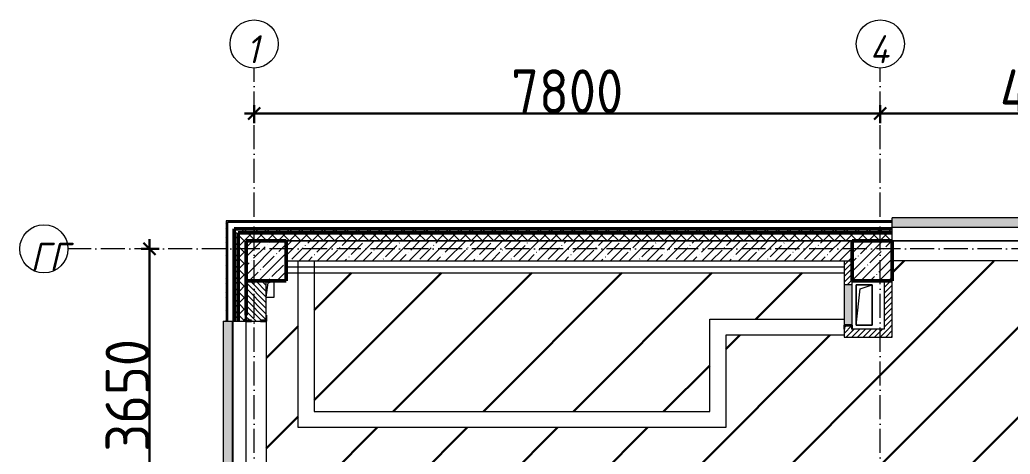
# Model space of a CAD drawing. Header units: millimetres. Extents: x -17017 to 628417, y -109036 to 199237.
# Drawn here: x 518241 to 530578, y -45441 to -40035 of the extents above; entities that cross this region are included whole.
import ezdxf

# ---------------------------------------------------------------- set-up
doc = ezdxf.new("R2010")
doc.units = ezdxf.units.MM
doc.linetypes.add('50_200_ШТРИХ_1Т_ш5_п1_п1_', pattern=[700, 500, -100, 0, -100])
for name, color, linetype, lineweight in [('A-____-____-DIMS', 7, 'Continuous', 9), ('A-DETL-____-OTLN-4', 7, 'Continuous', 18), ('A-FLOR-____-OTLN', 7, 'Continuous', 9), ('A-GENM-____-MCUT', 7, 'Continuous', 25), ('A-GENM-____-OTLN', 7, 'Continuous', 9), ('A-GENM-____-OTLN-1', 7, 'Continuous', 25), ('A-GLAZ-____-OTLN', 7, 'Continuous', 9), ('A-WALL-____-MCUT-1', 7, 'Continuous', 9), ('A-WALL-____-MCUT-2', 7, 'Continuous', 50), ('A-WALL-____-MCUT-3', 7, 'Continuous', 9), ('A-WALL-____-OTLN', 7, 'Continuous', 9), ('A-WALL-____-PATT-1', 7, 'Continuous', 9), ('A-WALL-FNSH-MCUT-1', 7, 'Continuous', 9), ('I-WALL-____-OTLN', 7, 'Continuous', 9), ('S-COLS-____-MCUT', 7, 'Continuous', 50), ('S-COLS-____-OTLN', 7, 'Continuous', 9), ('S-GRID-____-IDEN', 7, 'Continuous', 9), ('S-GRID-____-OTLN-1', 7, '50_200_ШТРИХ_1Т_ш5_п1_п1_', 9), ('стяжа', 7, 'Continuous', 30)]:
    doc.layers.add(name, color=color, linetype=linetype, lineweight=lineweight)
doc.layers.add('A-GLAZ-____-OTLN-1', color=7, linetype='Continuous', lineweight=9, true_color=0xc0c0c0)
doc.styles.add('ISOCPEUR_I', font='isocpeui.ttf', dxfattribs={"width": 0.9, "height": 2.5})
doc.styles.add('ISOCPEUR_I_9', font='isocpeui.ttf', dxfattribs={"width": 0.9, "height": 250})
doc.styles.add('СПДС', font='isocpeur.ttf', dxfattribs={"width": 0.9})
doc.dimstyles.new('ISO-2_5_0_9К_БОЛЬШОЙ_ОСИ', dxfattribs={"dimscale": 304.8, "dimtxt": 248.995294, "dimasz": 0.492126, "dimexe": 0.393701, "dimexo": 0, "dimgap": 0, "dimtad": 1, "dimdec": 0, "dimzin": 0, "dimdsep": 46, "dimtxsty": 'ISOCPEUR_I_9', "dimblk1": 'OBLIQUE', "dimblk2": 'OBLIQUE', "dimsah": 1, "dimcen": 0.09, "dimdle": 0.393701, "dimazin": 0, "dimtfac": 1, "dimtdec": 4, "dimtix": 1, "dimtmove": 0, "dimatfit": 3, "dimfxl": 1, "dimtvp": 1, "dimtolj": 1, "dimtzin": 0, "dimarcsym": 2})
pattern_1 = [(45, (523510.01, -90515.61), (-70.71068, 70.71068), []), (135, (523510.01, -90515.61), (-70.71068, -70.71068), [])]
pattern_2 = [(45, (523510.01, -90515.614), (-35.35534, 35.35534), [])]
pattern_3 = [(45, (523510.01, -90515.61), (-85.53659, 85.53659), []), (45, (523567.03, -90515.61), (-85.53659, 85.53659), [])]
pattern_4 = [(45, (239739.3, -3652.16), (-561.266, 561.266), [])]

# ---------------------------------------------------------------- blocks, each defined once
blk = doc.blocks.new('BSC_Колонна _Прямоугольная - 500х500-V45-АР1_План отверстий 3 этажа в осях 1-64_А-ГГ')
at = {"layer": 'S-COLS-____-OTLN'}
h = blk.add_hatch(dxfattribs=at)
h.set_pattern_fill('FP_82', color=256, style=0, pattern_type=2)
h.set_pattern_definition([(45, (2200, -47481.04), (-114.04925, 114.04925), []), (45, (2314.05, -47481.04), (-114.04925, 114.04925), [201.613, -40.323, 3.353, -36.97])])
h.paths.add_polyline_path([(-250, -250), (250, -250), (250, 250), (-250, 250)], flags=0)
at = {"layer": 'S-COLS-____-MCUT'}
for p, q in [((250, 250), (-250, 250)), ((-250, 250), (-250, -250)), ((250, -250), (250, 250)), ((-250, -250), (250, -250))]:
    blk.add_line(p, q, dxfattribs=at)
blk = doc.blocks.new('BSC_Колонна _Прямоугольная - 500х500-V46-АР1_План отверстий 3 этажа в осях 1-64_А-ГГ')
at = {"layer": 'S-COLS-____-OTLN'}
h = blk.add_hatch(dxfattribs=at)
h.set_pattern_fill('FP_83', color=256, style=0, pattern_type=2)
h.set_pattern_definition([(45, (-5350, -47481.04), (-114.04925, 114.04925), []), (45, (-5235.95, -47481.04), (-114.04925, 114.04925), [201.613, -40.323, 3.353, -36.97])])
h.paths.add_polyline_path([(-250, -250), (250, -250), (250, 250), (-250, 250)], flags=0)
at = {"layer": 'S-COLS-____-MCUT'}
for p, q in [((250, 250), (-250, 250)), ((-250, 250), (-250, -250)), ((250, -250), (250, 250)), ((-250, -250), (250, -250))]:
    blk.add_line(p, q, dxfattribs=at)
blk = doc.blocks.new('Фахверк_СКБ_Уголок - 250_2700-27497298-АР1_План отверстий 3 этажа в осях 1-64_А-ГГ')
at = {"layer": 'A-GENM-____-MCUT'}
for p, q in [((200, 181), (125, 181)), ((125, 181), (125, 106)), ((131, 106), (131, 175)), ((131, 175), (200, 175)), ((200, 175), (200, 181)), ((125, 106), (131, 106)), ((131, -6), (125, -6)), ((125, -6), (125, -81)), ((125, -81), (200, -81)), ((131, -75), (131, -6)), ((200, -75), (131, -75)), ((200, -81), (200, -75))]:
    blk.add_line(p, q, dxfattribs=at)
blk = doc.blocks.new('AR_Отверстие Ниша - Лючок-32404686-АР1_План отверстий 3 этажа в осях 1-64_А-ГГ')
at = {"layer": 'A-GLAZ-____-OTLN'}
blk.add_hatch(color=256, dxfattribs=at).paths.add_polyline_path([(250, -50), (250, 50), (-250, 50), (-250, -50)], flags=0)
for p, q in [((250, 50), (-250, 50)), ((-250, 50), (-250, -50)), ((-250, -50), (250, -50))]:
    blk.add_line(p, q, dxfattribs=at)
blk = doc.blocks.new('154_Фахверк_СКБ_Швеллер - Тип_100_3960_зеркало-29769493-АР1_План отверстий 3 этажа в осях 1-64_А-ГГ')
at = {"layer": 'A-GENM-____-MCUT'}
for p, q in [((175, 50), (125, 50)), ((125, 50), (125, -50)), ((128, 47), (175, 47)), ((128, -47), (128, 47)), ((175, 47), (175, 50)), ((125, -50), (175, -50)), ((175, -47), (128, -47)), ((175, -50), (175, -47))]:
    blk.add_line(p, q, dxfattribs=at)
blk = doc.blocks.new('AR_Отверстие прямоугольное _в плите_ - AR_Отверстие прямоугольное _в плите_-V172-АР1_План отверстий 3 этажа в осях 1-64_А-ГГ')
at = {"layer": 'A-GENM-____-OTLN'}
for p, q in [((100, 250), (-100, 250)), ((-100, 250), (-100, -250)), ((-50, 200), (100, 250)), ((100, -250), (100, 250)), ((-100, -250), (-50, 200)), ((-100, -250), (100, -250))]:
    blk.add_line(p, q, dxfattribs=at)
blk = doc.blocks.new('AR_Отверстие прямоугольное _в плите_ - AR_Отверстие прямоугольное _в плите_-V213-АР1_План отверстий 3 этажа в осях 1-64_А-ГГ')
at = {"layer": 'A-GENM-____-OTLN'}
for p, q in [((-50, -100), (-25, 75)), ((-25, 75), (50, 100)), ((50, -100), (50, 100)), ((-50, -100), (50, -100))]:
    blk.add_line(p, q, dxfattribs=at)
blk = doc.blocks.new('Отлив_СКБ - Отлив витража_120_НВФ-V216-АР1_План отверстий 3 этажа в осях 1-64_А-ГГ')
at = {"layer": 'A-GLAZ-____-OTLN-1'}
for points in [[(0, 2), (1800, 2), (1800, 120), (0, 120), (0, 63)], [(0, 0), (1800, 0), (1800, 2), (0, 2)]]:
    blk.add_hatch(color=256, dxfattribs=at).paths.add_polyline_path(points, flags=0)
at = {"layer": 'A-GLAZ-____-OTLN'}
for p, q in [((0, 83), (0, 120)), ((1800, 120), (0, 120)), ((0, 2), (1800, 2)), ((1800, 120), (1800, 83)), ((1800, 0), (0, 0))]:
    blk.add_line(p, q, dxfattribs=at)
blk = doc.blocks.new('Ось сетки - Круг_Ø6_00__ISO-2_5_0_9K_-25732049-АР1_План отверстий 3 этажа в осях 1-64_А-ГГ')
at = {"layer": 'S-GRID-____-IDEN'}
blk.add_circle((0, 0), 3, dxfattribs=at)
blk = doc.blocks.new('_Oblique')
at = {"color": 0, "linetype": 'ByBlock', "lineweight": -2}
blk.add_line((-0.5, -0.5), (0.5, 0.5), dxfattribs=at)
blk = doc.blocks.new('*D2936')
at = {"layer": 'A-____-____-DIMS', "color": 0, "lineweight": -2, "transparency": 16777216}
for p, q in [((280119, -43002), (280119, -39112)), ((280013, -39232), (280239, -39232)), ((280013, -42882), (280239, -42882))]:
    blk.add_line(p, q, dxfattribs=at)
at = {"layer": 'Defpoints', "color": 0, "transparency": 16777216}
for p in [(280013, -39232), (280119, -39232), (280013, -42882)]:
    blk.add_point(p, dxfattribs=at)
at = {"layer": 'A-____-____-DIMS', "color": 0, "lineweight": -2, "transparency": 16777216, "xscale": 150, "yscale": 150, "zscale": 150}
for p, rotation in [((280119, -39232), 90), ((280119, -42882), 270)]:
    blk.add_blockref('_Oblique', p, dxfattribs=dict(at, rotation=rotation))
at = {"layer": 'A-____-____-DIMS', "color": 0, "transparency": 16777216, "insert": (279845, -41057), "char_height": 548.6, "attachment_point": 5, "rotation": 90, "style": 'СПДС'}
blk.add_mtext('\\A1;3650', dxfattribs=at)
blk = doc.blocks.new('*D2960')
at = {"layer": 'A-____-____-DIMS', "color": 0, "lineweight": -2, "transparency": 16777216}
for p, q in [((281421, -37443), (281421, -37669)), ((289221, -37443), (289221, -37669)), ((281301, -37549), (289341, -37549))]:
    blk.add_line(p, q, dxfattribs=at)
at = {"layer": 'Defpoints', "color": 0, "transparency": 16777216}
for p in [(281421, -37443), (289221, -37443), (289221, -37549)]:
    blk.add_point(p, dxfattribs=at)
at = {"layer": 'A-____-____-DIMS', "color": 0, "lineweight": -2, "transparency": 16777216, "xscale": 150, "yscale": 150, "zscale": 150, "rotation": 180}
blk.add_blockref('_Oblique', (281421, -37549), dxfattribs=at)
at = {"layer": 'A-____-____-DIMS', "color": 0, "lineweight": -2, "transparency": 16777216, "xscale": 150, "yscale": 150, "zscale": 150}
blk.add_blockref('_Oblique', (289221, -37549), dxfattribs=at)
at = {"layer": 'A-____-____-DIMS', "color": 0, "transparency": 16777216, "insert": (285321, -37274), "char_height": 548.6, "attachment_point": 5, "style": 'СПДС'}
blk.add_mtext('\\A1;7800', dxfattribs=at)
blk = doc.blocks.new('*D2961')
at = {"layer": 'A-____-____-DIMS', "color": 0, "lineweight": -2, "transparency": 16777216}
for p, q in [((289221, -37443), (289221, -37669)), ((293621, -37443), (293621, -37669)), ((289101, -37549), (293741, -37549))]:
    blk.add_line(p, q, dxfattribs=at)
at = {"layer": 'Defpoints', "color": 0, "transparency": 16777216}
for p in [(289221, -37443), (293621, -37443), (293621, -37549)]:
    blk.add_point(p, dxfattribs=at)
at = {"layer": 'A-____-____-DIMS', "color": 0, "lineweight": -2, "transparency": 16777216, "xscale": 150, "yscale": 150, "zscale": 150, "rotation": 180}
blk.add_blockref('_Oblique', (289221, -37549), dxfattribs=at)
at = {"layer": 'A-____-____-DIMS', "color": 0, "lineweight": -2, "transparency": 16777216, "xscale": 150, "yscale": 150, "zscale": 150}
blk.add_blockref('_Oblique', (293621, -37549), dxfattribs=at)
at = {"layer": 'A-____-____-DIMS', "color": 0, "transparency": 16777216, "insert": (291421, -37274), "char_height": 548.6, "attachment_point": 5, "style": 'СПДС'}
blk.add_mtext('\\A1;4400', dxfattribs=at)
blk = doc.blocks.new('3эт')
at = {"layer": 'S-GRID-____-OTLN-1', "color": 251, "ltscale": 0.6, "true_color": 0x636466}
for p, q in [((281420.7, -91346.1), (281420.7, -36982.5)), ((289220.7, -91346.1), (289220.7, -36982.5)), ((310478.4, -39232.4), (279101.9, -39232.4))]:
    blk.add_line(p, q, dxfattribs=at)
at = {"layer": 'S-GRID-____-IDEN', "char_height": 350, "attachment_point": 1, "style": 'ISOCPEUR_I'}
for s, insert, width in [('\\fISOCPEUR|b0|i1|c204|p34|;\\W.9;1', (281322.9, -36573.7), 144.304), ('\\fISOCPEUR|b0|i1|c204|p34|;\\W.9;4', (289090, -36573.7), 223.671), ('ГГ', (278634.9, -39156.3), 404.05)]:
    blk.add_mtext(s, dxfattribs=dict(at, insert=insert, width=width))
at = {"layer": 'A-____-____-DIMS'}
for base, p1, p2, override, picture, middle in [((289220.7, -37548.7), (281420.7, -37442.6), (289220.7, -37442.6), {"dimtxt": 1.8, "dimpost": '<>', "dimtxsty": 'СПДС', "dimfxl": 7800}, '*D2960', (285320.7, -37274.4)), ((293620.7, -37548.7), (289220.7, -37442.6), (293620.7, -37442.6), {"dimtxt": 1.8, "dimpost": '<>', "dimtxsty": 'СПДС', "dimfxl": 4400}, '*D2961', (291420.7, -37274.4))]:
    dim = blk.add_linear_dim(base=base, p1=p1, p2=p2, dimstyle='ISO-2_5_0_9К_БОЛЬШОЙ_ОСИ', override=override, dxfattribs=at)
    dim.commit()
    dim.dimension.update_dxf_attribs({"geometry": picture, "text_midpoint": middle})
dim = blk.add_linear_dim(base=(280119.3, -39232.4), p1=(280013.2, -42882.4), p2=(280013.2, -39232.4), angle=90, dimstyle='ISO-2_5_0_9К_БОЛЬШОЙ_ОСИ', override={"dimtxt": 1.8, "dimpost": '<>', "dimtxsty": 'СПДС', "dimfxl": 3650}, dxfattribs=at)
dim.commit()
dim.dimension.update_dxf_attribs({"geometry": '*D2936', "text_midpoint": (279845, -41057.4)})

msp = doc.modelspace()

# ---------------------------------------------------------------- hatches: boundary and pattern name
at = {"layer": 'A-WALL-____-PATT-1'}
h = msp.add_hatch(dxfattribs=at)
h.set_pattern_fill('FP_3', color=256, style=0, pattern_type=2)
h.set_pattern_definition(pattern_3)
h.paths.add_polyline_path([(520830, -58455), (520830, -57435), (520810, -57435), (520810, -58455)], flags=0)
h.paths.add_polyline_path([(520810, -55635), (520830, -55635), (520830, -54510), (520810, -54510), (520810, -55380)], flags=0)
h.paths.add_polyline_path([(520830, -52710), (520830, -51585), (520810, -51585), (520810, -52710)], flags=0)
h.paths.add_polyline_path([(520830, -49785), (520830, -48585), (520810, -48585), (520810, -49785)], flags=0)
h.paths.add_polyline_path([(520830, -46785), (520830, -45585), (520810, -45585), (520810, -46785)], flags=0)
h.paths.add_polyline_path([(520830, -43785), (520830, -42535), (520810, -42535), (520810, -43785)], flags=0)
h = msp.add_hatch(dxfattribs=at)
h.set_pattern_fill('FP_3', color=256, style=0, pattern_type=2)
h.set_pattern_definition(pattern_3)
h.paths.add_polyline_path([(547290, -42555), (547290, -42535), (539110, -42535), (539110, -42555), (544706, -42555)], flags=0)
h.paths.add_polyline_path([(538110, -42555), (538110, -42535), (536910, -42535), (536910, -42555), (537636, -42555)], flags=0)
h.paths.add_polyline_path([(535110, -42555), (535110, -42535), (530910, -42535), (530910, -42555), (534101, -42555)], flags=0)
h.paths.add_polyline_path([(529110, -42555), (529110, -42535), (520830, -42535), (520830, -42555), (528799, -42555)], flags=0)
h = msp.add_hatch(dxfattribs=at)
h.set_pattern_fill('FP_1', color=256, style=0, pattern_type=2)
h.set_pattern_definition(pattern_1)
h.paths.add_polyline_path([(520960, -58285), (520960, -57435), (520910, -57435), (520910, -58285)], flags=0)
h.paths.add_polyline_path([(520910, -55635), (520960, -55635), (520960, -54510), (520910, -54510), (520910, -55380)], flags=0)
h.paths.add_polyline_path([(520960, -52710), (520960, -51585), (520910, -51585), (520910, -52710)], flags=0)
h.paths.add_polyline_path([(520910, -49785), (520960, -49785), (520960, -48585), (520910, -48585)], flags=0)
h.paths.add_polyline_path([(520960, -46785), (520960, -45585), (520910, -45585), (520910, -46785)], flags=0)
h.paths.add_polyline_path([(520960, -43785), (520960, -42635), (520910, -42635), (520910, -43785)], flags=0)
h = msp.add_hatch(dxfattribs=at)
h.set_pattern_fill('FP_1', color=256, style=0, pattern_type=2)
h.set_pattern_definition(pattern_1)
h.paths.add_polyline_path([(547290, -42685), (547290, -42635), (539110, -42635), (539110, -42685), (544706, -42685)], flags=0)
h.paths.add_polyline_path([(538110, -42685), (538110, -42635), (536910, -42635), (536910, -42685), (537636, -42685)], flags=0)
h.paths.add_polyline_path([(535110, -42685), (535110, -42635), (530910, -42635), (530910, -42685), (534101, -42685)], flags=0)
h.paths.add_polyline_path([(528799, -42685), (529110, -42685), (529110, -42635), (520960, -42635), (520960, -42685), (527031, -42685)], flags=0)
h = msp.add_hatch(dxfattribs=at)
h.set_pattern_fill('FP_1', color=256, style=0, pattern_type=2)
h.set_pattern_definition(pattern_1)
h.paths.add_polyline_path([(521060, -58285), (521060, -57510), (521054, -57510), (521054, -57435), (520960, -57435), (520960, -58285)], flags=0)
h.paths.add_polyline_path([(520960, -55635), (521054, -55635), (521054, -55560), (521060, -55560), (521060, -54585), (521054, -54585), (521054, -54510), (520960, -54510), (520960, -55380)], flags=0)
h.paths.add_polyline_path([(520960, -52710), (521054, -52710), (521054, -52635), (521060, -52635), (521060, -51660), (521054, -51660), (521054, -51585), (520960, -51585), (520960, -52704)], flags=0)
h.paths.add_polyline_path([(520960, -49785), (521054, -49785), (521054, -49710), (521060, -49710), (521060, -48660), (521054, -48660), (521054, -48585), (520960, -48585), (520960, -49779)], flags=0)
h.paths.add_polyline_path([(520960, -46785), (521060, -46785), (521060, -45660), (521054, -45660), (521054, -45585), (520960, -45585), (520960, -46780)], flags=0)
h.paths.add_polyline_path([(520960, -43785), (521054, -43785), (521054, -43710), (521060, -43710), (521060, -42685), (520960, -42685), (520960, -43340)], flags=0)
h = msp.add_hatch(dxfattribs=at)
h.set_pattern_fill('FP_1', color=256, style=0, pattern_type=2)
h.set_pattern_definition(pattern_1)
h.paths.add_polyline_path([(547210, -42785), (547290, -42785), (547290, -42685), (539110, -42685), (539110, -42785), (547160, -42785)], flags=0)
h.paths.add_polyline_path([(538110, -42785), (538110, -42685), (536910, -42685), (536910, -42779), (536985, -42779), (536985, -42785), (537636, -42785)], flags=0)
h.paths.add_polyline_path([(535035, -42785), (535035, -42779), (535110, -42779), (535110, -42685), (530910, -42685), (530910, -42779), (530985, -42779), (530985, -42785), (534101, -42785)], flags=0)
h.paths.add_polyline_path([(529110, -42785), (529110, -42685), (521060, -42685), (521060, -42785), (528799, -42785)], flags=0)
h = msp.add_hatch(dxfattribs=at)
h.set_pattern_fill('FP_38', color=256, style=0, pattern_type=2)
h.set_pattern_definition([(45, (523510, -90515.61), (-114.04925, 114.04925), []), (45, (523624.06, -90515.61), (-114.04925, 114.04925), [201.612, -40.322, 3.353, -36.97])])
h.paths.add_polyline_path([(528610, -43035), (528610, -42785), (521560, -42785), (521560, -43035), (527031, -43035)], flags=0)
h = msp.add_hatch(dxfattribs=at)
h.set_pattern_fill('FP_5', color=256, style=0, pattern_type=2)
h.set_pattern_definition(pattern_2)
h.paths.add_polyline_path([(528510, -43985), (528610, -43985), (528610, -43885), (528607, -43885), (528607, -43838), (528513, -43838), (528513, -43885), (528510, -43885)], flags=0)
h.paths.add_polyline_path([(528545, -43335), (528610, -43335), (528610, -43035), (528510, -43035), (528510, -43335)], flags=0)
h = msp.add_hatch(dxfattribs=at)
h.set_pattern_fill('FP_6', color=256, style=0, pattern_type=2)
h.set_pattern_definition([(135, (523510.01, -90515.614), (-35.35534, -35.35534), [])])
h.paths.add_polyline_path([(521310, -46285), (521310, -45591), (521241, -45591), (521241, -45585), (521129, -45585), (521129, -45591), (521060, -45591), (521060, -46285)], flags=0)
h.paths.add_polyline_path([(521241, -43785), (521241, -43779), (521310, -43779), (521310, -43285), (521060, -43285), (521060, -43779), (521129, -43779), (521129, -43785)], flags=0)
h = msp.add_hatch(dxfattribs=at)
h.set_pattern_fill('FP_5', color=256, style=0, pattern_type=2)
h.set_pattern_definition(pattern_2)
h.paths.add_polyline_path([(529110, -43885), (529110, -43285), (529010, -43285), (529010, -43885)], flags=0)
h = msp.add_hatch(dxfattribs=at)
h.set_pattern_fill('FP_5', color=256, style=0, pattern_type=2)
h.set_pattern_definition(pattern_2)
h.paths.add_polyline_path([(528610, -43985), (529110, -43985), (529110, -43885), (528610, -43885)], flags=0)
at = {"layer": 'стяжа'}
h = msp.add_hatch(dxfattribs=at)
h.set_pattern_fill('ANSI31', color=5, scale=250)
h.set_pattern_definition(pattern_4)
h.paths.add_polyline_path([(528360, -48935), (528860, -48935), (528860, -47085), (528510, -47085), (528510, -45885), (529110, -45885), (529110, -46285), (529110, -46785), (529110, -47085), (529110, -48935), (533410, -48935), (533410, -46885), (532660, -46885), (532660, -46785), (532660, -46285), (532760, -46285), (533110, -46285), (533610, -46285), (533610, -45391), (533479, -45391), (533479, -45385), (533404, -45385), (533404, -45379), (533404, -45310), (533410, -44825), (533410, -44425), (533410, -43685), (533404, -43685), (533404, -43610), (533410, -43285), (533110, -43285), (533110, -43035), (530985, -43035), (530985, -43041), (530910, -43041), (529110, -43035), (529110, -43285), (529110, -43985), (528510, -43985), (528510, -43960), (527035, -43960), (527035, -45110), (521710, -45110), (521710, -43185), (521560, -43185), (521560, -43285), (521410, -43285), (521410, -43485), (521316, -43696), (521316, -43785), (521310, -45585), (521316, -45585), (521316, -45660), (521312, -46085), (521410, -46085), (521410, -46285), (521560, -46285), (521560, -46785), (521310, -46785), (521310, -48585), (521316, -48585), (521316, -48660), (521310, -49710), (521316, -49710), (521316, -49785), (521310, -51585), (521316, -51585), (521316, -51660), (521310, -51785), (521560, -51785), (521560, -52285), (521411, -52285), (521410, -52285), (521410, -52485), (521316, -52626), (521316, -52710), (521310, -54510), (521316, -54510), (521316, -54585), (521310, -54785), (521560, -54785), (521560, -55285), (521410, -55285), (521410, -55485), (521316, -55555), (521316, -55635), (521310, -57435), (521316, -57435), (521316, -57585), (521410, -57585), (521410, -57785), (521560, -57785), (521560, -58285), (521310, -58285), (521310, -58560), (521316, -58560), (521316, -58635), (521310, -60435), (521316, -60435), (521316, -60510), (521314, -60935), (523660, -60935), (526210, -60935), (526710, -60935), (526964, -60935), (528160, -60935), (528206, -60935), (528206, -61035), (528360, -61035), (528360, -60935), (528206, -60935), (528360, -61035), (528360, -62060), (528360, -62810), (528460, -62810), (528460, -62935), (528360, -62935), (528360, -63285), (528460, -63285), (528910, -63285), (528573, -63397), (528460, -63785), (528610, -63785), (529110, -63785), (529110, -60391), (529041, -60391), (528991, -60385), (528979, -60385), (528904, -60385), (528904, -60379), (528904, -60310), (528910, -59185), (528910, -58685), (528904, -58685), (528904, -58610), (528910, -58285), (528610, -58285), (528460, -58285), (528460, -57359), (528454, -57359), (528454, -56911), (528460, -56785), (528910, -56785), (528910, -56560), (528904, -56560), (528904, -56485), (528904, -56410), (528910, -55660), (528904, -55660), (528904, -55585), (528904, -55510), (528910, -55285), (528610, -55285), (528610, -54785), (528910, -54785), (528910, -54460), (528904, -54460), (528904, -54385), (528904, -54379), (528904, -54310), (528910, -52585), (528904, -52585), (528904, -52510), (528910, -52285), (528610, -52285), (528360, -52285), (528360, -51710), (528360, -51260), (528360, -50685)])
h.paths.add_polyline_path([(528460, -60635), (528910, -60635), (528535, -60710), (528460, -61735)], flags=16)
h.paths.add_polyline_path([(524286, -57078), (525929, -57078), (525929, -55878), (524286, -55878)], flags=24)
h = msp.add_hatch(dxfattribs=at)
h.set_pattern_fill('ANSI31', color=5, scale=250)
h.set_pattern_definition(pattern_4)
h.paths.add_polyline_path([(526835, -43760), (528510, -43760), (528510, -43335), (528510, -43185), (521910, -43185), (521910, -44910), (526835, -44910)])
h.paths.add_polyline_path([(528360, -67135), (527160, -67135), (527160, -67635), (526660, -67635), (525135, -67135), (521310, -67135), (521310, -67629), (521310, -69685), (528910, -69685), (528910, -68385), (528360, -68385)])
h.paths.add_polyline_path([(523713, -69081), (525369, -69081), (525369, -67881), (523713, -67881)], flags=24)

# ---------------------------------------------------------------- linework, layer by layer
at = {"layer": 'A-DETL-____-OTLN-4'}
for p, q in [((521560, -43110), (528510, -43110)), ((521560, -43185), (528510, -43185))]:
    msp.add_line(p, q, dxfattribs=at)
at = {"layer": 'A-FLOR-____-OTLN'}
for p, q in [((528660, -43335), (528860, -43335)), ((528660, -43835), (528660, -43335)), ((528860, -43335), (528860, -43835)), ((528860, -43835), (528660, -43835))]:
    msp.add_line(p, q, dxfattribs=at)
at = {"layer": 'A-WALL-____-MCUT-1'}
for p, q in [((528610, -42785), (521560, -42785)), ((521560, -43035), (528610, -43035))]:
    msp.add_line(p, q, dxfattribs=at)
at = {"layer": 'A-WALL-____-MCUT-2'}
for p, q in [((520910, -43785), (520910, -42635)), ((529110, -42635), (520910, -42635)), ((520960, -42685), (529110, -42685)), ((520960, -43785), (520960, -42685)), ((521060, -43285), (521060, -43710))]:
    msp.add_line(p, q, dxfattribs=at)
at = {"layer": 'A-WALL-____-MCUT-3'}
for p, q in [((529110, -42555), (520830, -42555)), ((520830, -42555), (520830, -43785)), ((529110, -42785), (529110, -42555)), ((521560, -42785), (528610, -42785)), ((521310, -43710), (521310, -43285)), ((520830, -43785), (521054, -43785)), ((521129, -43785), (521241, -43785))]:
    msp.add_line(p, q, dxfattribs=at)
at = {"layer": 'A-WALL-____-OTLN'}
for p, q in [((530910, -42785), (529110, -42785)), ((529110, -42785), (530910, -42785)), ((530910, -43035), (529110, -43035)), ((521060, -45585), (521060, -43785)), ((521310, -43785), (521310, -45585))]:
    msp.add_line(p, q, dxfattribs=at)
at = {"layer": 'A-WALL-FNSH-MCUT-1'}
for p, q in [((520810, -42535), (520810, -43785)), ((529110, -42535), (520810, -42535)), ((520830, -42555), (529110, -42555)), ((529110, -42555), (529110, -42535)), ((528510, -43035), (528510, -43335)), ((528610, -43335), (528610, -43285)), ((529010, -43285), (529010, -43885)), ((529110, -43985), (529110, -43285)), ((520810, -43785), (520830, -43785)), ((528510, -43885), (528510, -43985)), ((529010, -43885), (528610, -43885)), ((528510, -43985), (529110, -43985))]:
    msp.add_line(p, q, dxfattribs=at)
at = {"layer": 'I-WALL-____-OTLN'}
for p, q in [((521710, -45110), (521710, -43035)), ((521910, -43035), (521910, -44910)), ((526835, -43760), (528510, -43760)), ((526835, -44910), (526835, -43760)), ((528510, -43960), (527035, -43960)), ((527035, -43960), (527035, -45110)), ((521910, -44910), (526835, -44910)), ((527035, -45110), (521710, -45110))]:
    msp.add_line(p, q, dxfattribs=at)

# ---------------------------------------------------------------- block references
at = {"layer": 'A-GENM-____-OTLN'}
for name, p in [('AR_Отверстие прямоугольное _в плите_ - AR_Отверстие прямоугольное _в плите_-V213-АР1_План отверстий 3 этажа в осях 1-64_А-ГГ', (521360, -43385)), ('AR_Отверстие прямоугольное _в плите_ - AR_Отверстие прямоугольное _в плите_-V172-АР1_План отверстий 3 этажа в осях 1-64_А-ГГ', (528760, -43585))]:
    msp.add_blockref(name, p, dxfattribs=at)
at = {"layer": 'A-GENM-____-OTLN-1'}
for name, p, rotation in [('Фахверк_СКБ_Уголок - 250_2700-27497298-АР1_План отверстий 3 этажа в осях 1-64_А-ГГ', (521235, -43910), 89.99999999999991), ('154_Фахверк_СКБ_Швеллер - Тип_100_3960_зеркало-29769493-АР1_План отверстий 3 этажа в осях 1-64_А-ГГ', (528560, -43710), 269.9999999999998)]:
    msp.add_blockref(name, p, dxfattribs=dict(at, rotation=rotation))
at = {"layer": 'A-GLAZ-____-OTLN'}
msp.add_blockref('Отлив_СКБ - Отлив витража_120_НВФ-V216-АР1_План отверстий 3 этажа в осях 1-64_А-ГГ', (529110, -42618), dxfattribs=at)
for name, p, rotation in [('AR_Отверстие Ниша - Лючок-32404686-АР1_План отверстий 3 этажа в осях 1-64_А-ГГ', (528560, -43585), 269.9999999999998), ('Отлив_СКБ - Отлив витража_120_НВФ-V216-АР1_План отверстий 3 этажа в осях 1-64_А-ГГ', (520893, -45585), 90)]:
    msp.add_blockref(name, p, dxfattribs=dict(at, rotation=rotation))
at = {"layer": 'S-COLS-____-OTLN'}
for name, p in [('BSC_Колонна _Прямоугольная - 500х500-V45-АР1_План отверстий 3 этажа в осях 1-64_А-ГГ', (521310, -43035)), ('BSC_Колонна _Прямоугольная - 500х500-V46-АР1_План отверстий 3 этажа в осях 1-64_А-ГГ', (528860, -43035))]:
    msp.add_blockref(name, p, dxfattribs=at)
at = {"layer": 'S-GRID-____-IDEN', "xscale": 99.99999999999993, "yscale": 99.99999999999993, "zscale": 99.99999999999993}
for p in [(521160, -40335), (528960, -40335)]:
    msp.add_blockref('Ось сетки - Круг_Ø6_00__ISO-2_5_0_9K_-25732049-АР1_План отверстий 3 этажа в осях 1-64_А-ГГ', p, dxfattribs=at)
at = {"layer": 'S-GRID-____-IDEN', "xscale": 99.99999999999993, "yscale": 99.99999999999993, "zscale": 99.99999999999993, "rotation": 89.9999999999998}
msp.add_blockref('Ось сетки - Круг_Ø6_00__ISO-2_5_0_9K_-25732049-АР1_План отверстий 3 этажа в осях 1-64_А-ГГ', (518541, -42885), dxfattribs=at)
at = {"layer": 'стяжа'}
msp.add_blockref('3эт', (239739, -3652), dxfattribs=at)

doc.saveas('drawing.dxf')
